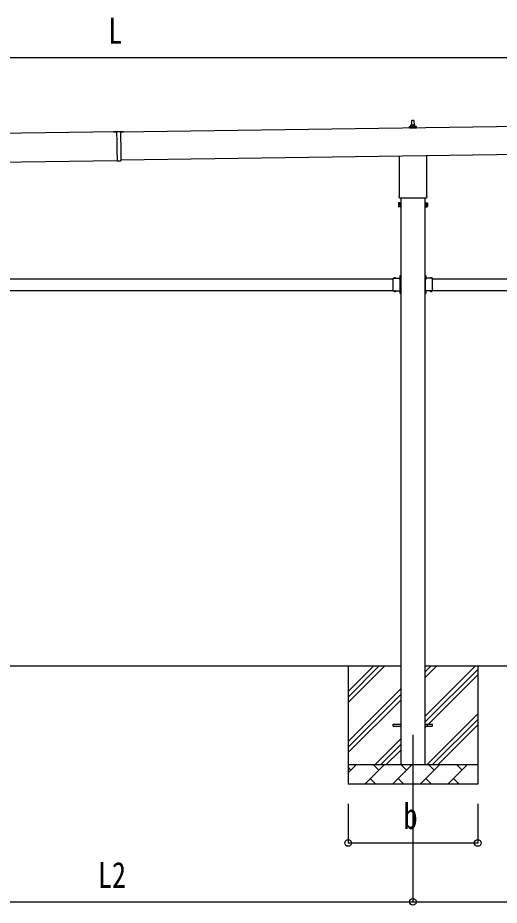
# Model space of a CAD drawing. Units: millimetres, scale not verified. Extents: x -16820 to 16820, y -11880 to 11880.
# Drawn here: x -2737 to -284, y -6281 to -1762 of the extents above; entities that cross this region are included whole.
import ezdxf
from ezdxf.enums import TextEntityAlignment as Align

# ---------------------------------------------------------------- set-up
doc = ezdxf.new("R2010")
doc.units = ezdxf.units.MM
doc.header["$LTSCALE"] = 50
for name, color, linetype in [('0-4_YKK_12', 2, 'Continuous'), ('0-5_YKK_13', 4, 'Continuous'), ('0-6_YKK_A1', 4, 'Continuous'), ('0-7_YKK_D', 6, 'Continuous')]:
    doc.layers.add(name, color=color, linetype=linetype)
doc.styles.add('ＭＳ ゴシック', font='')
doc.styles.get('ＭＳ ゴシック').set_extended_font_data('MS Gothic')

msp = doc.modelspace()

# ---------------------------------------------------------------- linework, layer by layer
at = {"layer": '0-4_YKK_12'}
msp.add_line((-723.42, -5414), (-723.42, -5914), dxfattribs=at)
at = {"layer": '0-5_YKK_13'}
for p, q in [((-729.42, -2309.02), (-728.69, -2285.5)), ((-727.69, -2284.52), (-719.15, -2284.52)), ((-718.15, -2285.5), (-717.42, -2309.02)), ((-2198.49, -2342.47), (-2248.49, -2343.18)), ((-2248.49, -2343.18), (-2248.48, -2343.68)), ((-2248.48, -2343.68), (-2233.48, -2343.47)), ((-2233.49, -2342.97), (-2233.31, -2355.37)), ((-2213.49, -2342.68), (-2213.31, -2355.08)), ((-2213.48, -2343.18), (-2198.48, -2342.97)), ((-2198.49, -2342.47), (-2198.48, -2342.97)), ((-741.67, -2324.52), (-741.67, -2316.81)), ((-705.17, -2324.52), (-741.67, -2324.52)), ((-741.29, -2316.02), (-705.55, -2316.02)), ((-740.91, -2315.84), (-734.19, -2314.21)), ((-733.8, -2314.02), (-713.04, -2314.02)), ((-733.42, -2313.24), (-733.42, -2309.02)), ((-732.42, -2309.02), (-714.42, -2309.02)), ((-713.42, -2313.24), (-713.42, -2309.02)), ((-705.94, -2315.84), (-712.66, -2314.21)), ((-705.17, -2324.52), (-705.17, -2316.81)), ((-2233.3, -2356.17), (-2232.95, -2380.36)), ((-2232.94, -2381.16), (-2232.54, -2409.36)), ((-2213.3, -2355.88), (-2212.95, -2380.08)), ((-2212.94, -2380.88), (-2212.54, -2409.08)), ((-2232.53, -2410.16), (-2232.18, -2434.36)), ((-2232.17, -2435.16), (-2231.38, -2490.25)), ((-2212.53, -2409.88), (-2212.18, -2434.07)), ((-2212.17, -2434.87), (-2211.38, -2489.96)), ((-791.72, -2668.51), (-791.72, -2467.86)), ((-655.12, -2465.91), (-655.12, -2668.51)), ((-2231.38, -2490.25), (-2211.38, -2489.96)), ((-797.42, -2706.79), (-796.66, -2705.47)), ((-797.42, -2706.79), (-797.42, -2723.79)), ((-790.42, -2710.38), (-796.66, -2710.38)), ((-793.42, -2677.29), (-793.42, -2671.79)), ((-655.48, -2680.79), (-791.36, -2680.79)), ((-656.42, -2710.38), (-650.18, -2710.38)), ((-653.42, -2671.79), (-653.42, -2677.29)), ((-649.42, -2706.79), (-650.18, -2705.47)), ((-649.42, -2706.79), (-649.42, -2723.79)), ((-797.42, -2723.79), (-796.66, -2725.1)), ((-790.42, -2720.19), (-796.66, -2720.19)), ((-790.42, -2725.1), (-796.66, -2725.1)), ((-787.92, -2724.49), (-790.42, -2724.49)), ((-658.92, -2724.49), (-656.42, -2724.49)), ((-656.42, -2720.19), (-650.18, -2720.19)), ((-656.42, -2725.1), (-650.18, -2725.1)), ((-649.42, -2723.79), (-650.18, -2725.1)), ((-823.92, -3099.29), (-823.92, -3088.9)), ((-823.92, -3088.9), (-787.52, -3088.9)), ((-823.92, -3141.29), (-823.92, -3100.71)), ((-820.66, -3088.04), (-820.66, -3088.2)), ((-819.96, -3088.9), (-811.89, -3088.9)), ((-817.05, -3088.9), (-818.37, -3086.24)), ((-814.8, -3088.9), (-813.47, -3086.24)), ((-811.19, -3088.04), (-811.19, -3088.2)), ((-791.62, -3081), (-785.92, -3081)), ((-787.92, -3090.5), (-790.92, -3090.5)), ((-787.52, -3079.87), (-790.18, -3078.55)), ((-787.52, -3082.13), (-790.18, -3083.45)), ((-788.38, -3076.27), (-788.22, -3076.27)), ((-788.38, -3085.74), (-788.22, -3085.74)), ((-787.92, -3099.29), (-787.92, -3092.5)), ((-787.92, -3141.29), (-787.92, -3100.71)), ((-787.52, -3073.5), (-785.92, -3073.5)), ((-787.52, -3090.46), (-787.52, -3073.5)), ((-787.52, -3076.97), (-787.52, -3085.04)), ((-785.92, -3078), (-787.52, -3078)), ((-787.52, -3079), (-785.92, -3079)), ((-787.52, -3083), (-785.92, -3083)), ((-785.92, -3084), (-787.52, -3084)), ((-659.32, -3073.5), (-660.92, -3073.5)), ((-660.92, -3078), (-659.32, -3078)), ((-659.32, -3079), (-660.92, -3079)), ((-655.22, -3081), (-660.92, -3081)), ((-659.32, -3083), (-660.92, -3083)), ((-660.92, -3084), (-659.32, -3084)), ((-659.32, -3090.46), (-659.32, -3073.5)), ((-659.32, -3076.97), (-659.32, -3085.04)), ((-659.32, -3079.87), (-656.66, -3078.55)), ((-659.32, -3082.13), (-656.66, -3083.45)), ((-622.92, -3088.9), (-659.32, -3088.9)), ((-658.92, -3090.5), (-655.92, -3090.5)), ((-658.92, -3099.29), (-658.92, -3092.5)), ((-658.92, -3141.29), (-658.92, -3100.71)), ((-658.46, -3076.27), (-658.62, -3076.27)), ((-658.46, -3085.74), (-658.62, -3085.74)), ((-635.66, -3088.04), (-635.66, -3088.2)), ((-626.89, -3088.9), (-634.96, -3088.9)), ((-632.05, -3088.9), (-633.37, -3086.24)), ((-629.8, -3088.9), (-628.47, -3086.24)), ((-626.19, -3088.04), (-626.19, -3088.2)), ((-622.92, -3099.29), (-622.92, -3088.9)), ((-622.92, -3141.29), (-622.92, -3100.71)), ((-823.92, -3153.1), (-823.92, -3142.71)), ((-823.92, -3153.1), (-787.52, -3153.1)), ((-820.66, -3153.96), (-820.66, -3153.8)), ((-819.96, -3153.1), (-811.89, -3153.1)), ((-817.05, -3153.1), (-818.37, -3155.76)), ((-814.8, -3153.1), (-813.47, -3155.76)), ((-811.19, -3153.96), (-811.19, -3153.8)), ((-790.92, -3151.5), (-787.92, -3151.5)), ((-787.52, -3159.87), (-790.18, -3158.55)), ((-787.52, -3162.13), (-790.18, -3163.45)), ((-788.38, -3156.27), (-788.22, -3156.27)), ((-787.92, -3149.5), (-787.92, -3142.71)), ((-787.52, -3168.5), (-787.52, -3151.54)), ((-787.52, -3156.97), (-787.52, -3165.04)), ((-787.52, -3159), (-785.92, -3159)), ((-787.52, -3163), (-785.92, -3163)), ((-659.32, -3159), (-660.92, -3159)), ((-659.32, -3163), (-660.92, -3163)), ((-659.32, -3168.5), (-659.32, -3151.54)), ((-622.92, -3153.1), (-659.32, -3153.1)), ((-659.32, -3156.97), (-659.32, -3165.04)), ((-659.32, -3159.87), (-656.66, -3158.55)), ((-659.32, -3162.13), (-656.66, -3163.45)), ((-658.92, -3149.5), (-658.92, -3142.71)), ((-655.92, -3151.5), (-658.92, -3151.5)), ((-658.46, -3156.27), (-658.62, -3156.27)), ((-635.66, -3153.96), (-635.66, -3153.8)), ((-626.89, -3153.1), (-634.96, -3153.1)), ((-632.05, -3153.1), (-633.37, -3155.76)), ((-629.8, -3153.1), (-628.47, -3155.76)), ((-626.19, -3153.96), (-626.19, -3153.8)), ((-622.92, -3153.1), (-622.92, -3142.71)), ((-788.38, -3165.74), (-788.22, -3165.74)), ((-787.52, -3168.5), (-785.92, -3168.5)), ((-659.32, -3168.5), (-660.92, -3168.5)), ((-658.46, -3165.74), (-658.62, -3165.74)), ((-823.42, -5359.5), (-785.92, -5359.5)), ((-823.42, -5368.5), (-823.42, -5359.5)), ((-823.42, -5368.5), (-785.92, -5368.5)), ((-660.92, -5359.5), (-623.42, -5359.5)), ((-660.92, -5368.5), (-623.42, -5368.5)), ((-623.42, -5368.5), (-623.42, -5359.5))]:
    msp.add_line(p, q, dxfattribs=at)
for points in [[(-790.42, -2725.1), (-790.42, -2705.47), (-796.66, -2705.47)], [(-790.42, -2724.49), (-790.42, -2706.09), (-787.92, -2706.09)], [(-656.42, -2724.49), (-656.42, -2706.09), (-658.92, -2706.09)], [(-656.42, -2725.1), (-656.42, -2705.47), (-650.18, -2705.47)], [(-787.92, -3092.5), (-790.92, -3092.5), (-790.92, -3088.9)], [(-785.92, -3088.5), (-785.92, -3082.5), (-785.92, -3079.5), (-785.92, -3073.5)], [(-660.92, -3088.5), (-660.92, -3082.5), (-660.92, -3079.5), (-660.92, -3073.5)], [(-658.92, -3092.5), (-655.92, -3092.5), (-655.92, -3088.9)], [(-787.92, -3149.5), (-790.92, -3149.5), (-790.92, -3153.1)], [(-785.92, -3168.5), (-785.92, -3162.5), (-785.92, -3159.5), (-785.92, -3153.5)], [(-660.92, -3168.5), (-660.92, -3162.5), (-660.92, -3159.5), (-660.92, -3153.5)], [(-658.92, -3149.5), (-655.92, -3149.5), (-655.92, -3153.1)]]:
    msp.add_lwpolyline(points, dxfattribs=at)
for points in [[(-787.92, -2725.79), (-787.92, -2704.79), (-785.92, -2704.79), (-785.92, -2725.79)], [(-658.92, -2725.79), (-658.92, -2704.79), (-660.92, -2704.79), (-660.92, -2725.79)]]:
    msp.add_lwpolyline(points, close=True, dxfattribs=at)
for centre, radius, start, end in [((-727.69, -2285.52), 1, 90, 178.60509), ((-719.15, -2285.52), 1, 1.39491, 90), ((-740.67, -2316.81), 1, 103.62699, 180), ((-734.42, -2313.24), 1, 283.62699, 0), ((-729.34, -2309.66), 4.13, 90, 171.17633), ((-732.42, -2310.02), 1, 90, 180), ((-720.09, -2309.02), 4.83, 133.60282, 180), ((-726.75, -2309.02), 4.83, 0, 46.39718), ((-717.51, -2309.66), 4.13, 8.82367, 90), ((-714.42, -2310.02), 1, 0, 90), ((-712.42, -2313.24), 1, 180, 256.37301), ((-706.17, -2316.81), 1, 0, 76.37301), ((-2233.6, -2355.77), 0.5, 307.68835, 53.94855), ((-2233.25, -2380.77), 0.5, 307.68835, 53.94855), ((-2213.01, -2355.48), 0.5, 127.68835, 233.94855), ((-2212.65, -2380.47), 0.5, 127.68835, 233.94855), ((-2232.83, -2409.77), 0.5, 307.68835, 53.94855), ((-2232.48, -2434.76), 0.5, 307.68835, 53.94855), ((-2212.23, -2409.47), 0.5, 127.68835, 233.94855), ((-2211.88, -2434.47), 0.5, 127.68835, 233.94855), ((-793.08, -2707.93), 4.34, 145.61575, 214.38425), ((-781.18, -2715.29), 16.24, 162.41205, 197.58795), ((-789.42, -2671.79), 4, 125.09963, 180), ((-789.42, -2677.29), 4, 180, 194.47751), ((-789.42, -2677.29), 4, 194.47751, 241.04498), ((-657.42, -2677.29), 4, 298.95502, 345.52249), ((-657.42, -2671.79), 4, 0, 54.90037), ((-657.42, -2677.29), 4, 345.52249, 0), ((-653.77, -2707.93), 4.34, 325.61575, 34.38425), ((-665.66, -2715.29), 16.24, 342.41205, 17.58795), ((-793.08, -2722.65), 4.34, 145.61575, 214.38425), ((-653.77, -2722.65), 4.34, 325.61575, 34.38425), ((-824.62, -3100), 1, 314.427, 45.573), ((-819.96, -3088.2), 0.7, 180, 270), ((-819.79, -3088.04), 0.862, 129.12355, 180), ((-815.92, -3092.8), 7, 90, 129.12355), ((-815.92, -3092.8), 7, 50.87645, 90), ((-811.89, -3088.2), 0.7, 270, 0), ((-812.05, -3088.04), 0.862, 0, 50.87645), ((-783.62, -3081), 7, 140.87645, 180), ((-783.62, -3081), 7, 180, 219.12355), ((-788.38, -3077.13), 0.862, 90, 140.87645), ((-788.38, -3084.87), 0.862, 219.12355, 270), ((-788.22, -3076.97), 0.7, 0, 90), ((-788.22, -3085.04), 0.7, 270, 0), ((-787.22, -3100), 1, 134.427, 225.573), ((-787.92, -3088.5), 2, 270, 0), ((-658.92, -3088.5), 2, 180, 270), ((-658.62, -3076.97), 0.7, 90, 180), ((-658.62, -3085.04), 0.7, 180, 270), ((-659.62, -3100), 1, 314.427, 45.573), ((-658.46, -3077.13), 0.862, 39.12355, 90), ((-658.46, -3084.87), 0.862, 270, 320.87645), ((-663.22, -3081), 7, 0, 39.12355), ((-663.22, -3081), 7, 320.87645, 0), ((-634.96, -3088.2), 0.7, 180, 270), ((-634.79, -3088.04), 0.862, 129.12355, 180), ((-630.92, -3092.8), 7, 90, 129.12355), ((-630.92, -3092.8), 7, 50.87645, 90), ((-626.89, -3088.2), 0.7, 270, 0), ((-627.05, -3088.04), 0.862, 0, 50.87645), ((-622.22, -3100), 1, 134.427, 225.573), ((-824.62, -3142), 1, 314.427, 45.573), ((-819.96, -3153.8), 0.7, 90, 180), ((-819.79, -3153.96), 0.862, 180, 230.87645), ((-815.92, -3149.2), 7, 230.87645, 270), ((-815.92, -3149.2), 7, 270, 309.12355), ((-811.89, -3153.8), 0.7, 0, 90), ((-812.05, -3153.96), 0.862, 309.12355, 0), ((-783.62, -3161), 7, 140.87645, 180), ((-783.62, -3161), 7, 180, 219.12355), ((-788.38, -3157.13), 0.862, 90, 140.87645), ((-787.22, -3142), 1, 134.427, 225.573), ((-788.22, -3156.97), 0.7, 0, 90), ((-787.92, -3153.5), 2, 0, 90), ((-658.92, -3153.5), 2, 90, 180), ((-658.62, -3156.97), 0.7, 90, 180), ((-659.62, -3142), 1, 314.427, 45.573), ((-658.46, -3157.13), 0.862, 39.12355, 90), ((-663.22, -3161), 7, 0, 39.12355), ((-663.22, -3161), 7, 320.87645, 0), ((-634.96, -3153.8), 0.7, 90, 180), ((-634.79, -3153.96), 0.862, 180, 230.87645), ((-630.92, -3149.2), 7, 230.87645, 270), ((-630.92, -3149.2), 7, 270, 309.12355), ((-626.89, -3153.8), 0.7, 0, 90), ((-627.05, -3153.96), 0.862, 309.12355, 0), ((-622.22, -3142), 1, 134.427, 225.573), ((-788.38, -3164.87), 0.862, 219.12355, 270), ((-788.22, -3165.04), 0.7, 270, 0), ((-658.62, -3165.04), 0.7, 180, 270), ((-658.46, -3164.87), 0.862, 270, 320.87645)]:
    msp.add_arc(centre, radius, start, end, dxfattribs=at)
at = {"layer": '0-6_YKK_A1'}
for p, q in [((-2213.48, -2343.16), (3163.44, -2266.38)), ((-2233.48, -2343.44), (-7620.52, -2420.37)), ((3165.51, -2411.33), (-2211.41, -2488.14)), ((-7618.45, -2565.39), (-2231.41, -2488.43)), ((-785.92, -2680.79), (-785.92, -5564)), ((-660.92, -5564), (-660.92, -2680.79)), ((-3622.92, -3091), (-823.92, -3091)), ((-622.92, -3091), (2176.08, -3091)), ((-3622.92, -3151), (-823.92, -3151)), ((-790.92, -3151), (-786.42, -3151)), ((-655.92, -3151), (-660.42, -3151)), ((-622.92, -3151), (2176.08, -3151)), ((-785.92, -5064), (-3660.92, -5064)), ((-1053.42, -5064), (-1053.42, -5664)), ((-1053.42, -5249.05), (-868.37, -5064)), ((-1053.42, -5220.77), (-896.65, -5064)), ((-1053.42, -5192.48), (-924.94, -5064)), ((2214.08, -5064), (-660.92, -5064)), ((-660.92, -5319.1), (-405.82, -5064)), ((-660.92, -5121.11), (-603.81, -5064)), ((-660.92, -5092.82), (-632.1, -5064)), ((-660.92, -5347.38), (-393.42, -5079.88)), ((-393.42, -5064), (-393.42, -5664)), ((-660.92, -5375.67), (-393.42, -5108.17)), ((-1053.42, -5447.04), (-785.92, -5179.54)), ((-1053.42, -5475.32), (-785.92, -5207.82)), ((-1053.42, -5503.61), (-785.92, -5236.11)), ((-651.26, -5564), (-393.42, -5306.16)), ((-622.98, -5564), (-393.42, -5334.44)), ((-594.69, -5564), (-393.42, -5362.73)), ((-915.82, -5564), (-785.92, -5434.1)), ((-887.54, -5564), (-785.92, -5462.38)), ((-859.25, -5564), (-785.92, -5490.67)), ((-1053.42, -5564), (-393.42, -5564)), ((-1053.42, -5606.89), (-1010.53, -5564)), ((-1039.08, -5592.55), (-1053.42, -5578.21)), ((-969.11, -5664), (-869.11, -5564)), ((-897.66, -5592.55), (-926.21, -5564)), ((-827.68, -5664), (-727.68, -5564)), ((-756.24, -5592.55), (-784.79, -5564)), ((-686.26, -5664), (-586.26, -5564)), ((-614.82, -5592.55), (-643.37, -5564)), ((-544.84, -5664), (-444.84, -5564)), ((-473.4, -5592.55), (-501.95, -5564)), ((-396.71, -5564), (-393.42, -5560.72)), ((-940.55, -5635.45), (-912, -5664)), ((-799.13, -5635.45), (-770.58, -5664)), ((-657.71, -5635.45), (-629.16, -5664)), ((-516.29, -5635.45), (-487.74, -5664)), ((-393.42, -5664), (-1053.42, -5664))]:
    msp.add_line(p, q, dxfattribs=at)
for points in [[(-790.92, -3091), (-786.42, -3091), (-786.42, -3151)], [(-655.92, -3091), (-660.42, -3091), (-660.42, -3151)]]:
    msp.add_lwpolyline(points, dxfattribs=at)
at = {"layer": '0-7_YKK_D'}
for p, q in [((2983, -1965.89), (-7438.01, -1965.89)), ((-1053.42, -5764), (-1053.42, -5965)), ((-723.42, -5764), (-723.42, -6265)), ((-723.42, -5764), (-723.42, -6265)), ((-393.42, -5764), (-393.42, -5965)), ((-1053.42, -5964), (-393.42, -5964)), ((-3723.42, -6264), (-723.42, -6264)), ((-723.42, -6264), (2276.58, -6264))]:
    msp.add_line(p, q, dxfattribs=at)
for centre in [(-1053.42, -5964), (-393.42, -5964), (-723.42, -6264), (-723.42, -6264)]:
    msp.add_circle(centre, 17, dxfattribs=at)

# ---------------------------------------------------------------- texts
at = {"layer": '0-7_YKK_D', "style": 'ＭＳ ゴシック', "width": 0.8}
for s, p in [('L', (-2275.5, -1933.89)), ('b', (-771.42, -5932)), ('L2', (-2329.02, -6232))]:
    msp.add_text(s, height=132, dxfattribs=at).set_placement(p, align=Align.BOTTOM_LEFT)

doc.saveas('drawing.dxf')
